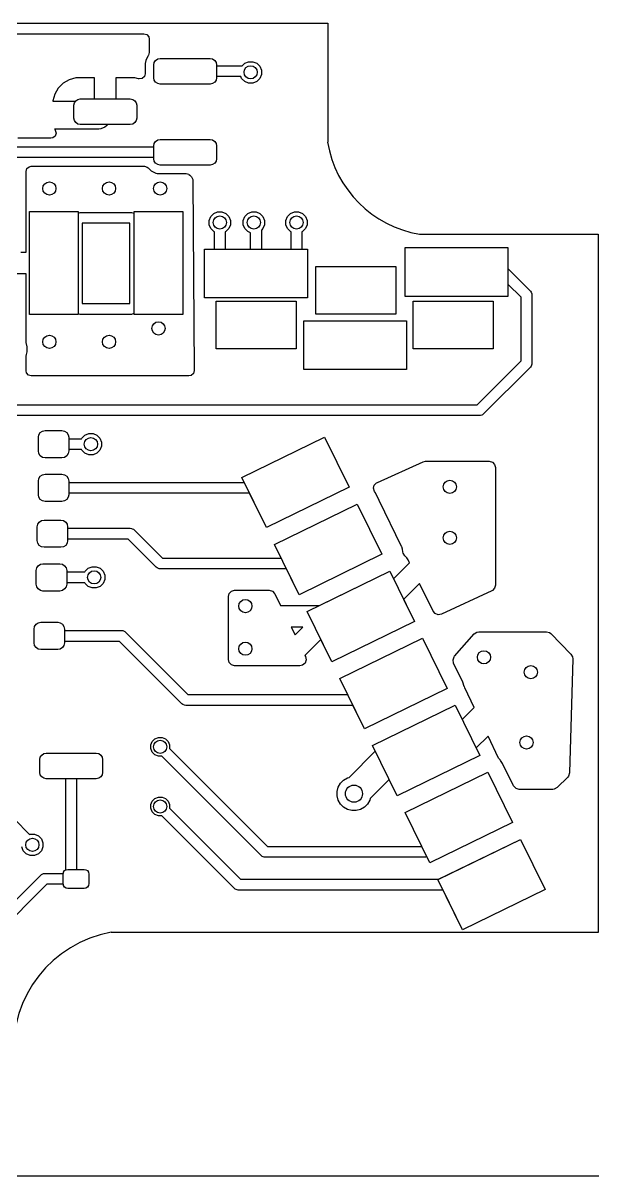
# Model space of a CAD drawing. Extents: x 0 to 3.78, y -0.8 to 2.03.
# Drawn here: x 3.243 to 3.776, y 0.001 to 1.066 of the extents above; entities that cross this region are included whole.
import ezdxf

# ---------------------------------------------------------------- set-up
doc = ezdxf.new("R2010")
doc.units = 0
doc.header["$MEASUREMENT"] = 0
doc.layers.add('BLACK', color=7, linetype='CONTINUOUS')

msp = doc.modelspace()

# ---------------------------------------------------------------- linework, layer by layer
at = {"layer": 'BLACK', "linetype": 'CONTINUOUS'}
for p, q in [((2.8549, 1.0662), (3.5249, 1.0662)), ((3.5249, 1.0662), (3.5249, 0.9562)), ((3.1845, 1.0563), (3.3551, 1.0563)), ((3.3551, 1.0563), (3.3578, 1.0555)), ((3.3578, 1.0555), (3.3596, 1.0535)), ((3.3596, 1.0535), (3.36, 1.0514)), ((3.36, 1.0514), (3.36, 1.039)), ((3.3587, 1.0357), (3.3567, 1.0316)), ((3.3589, 1.0359), (3.3587, 1.0357)), ((3.3592, 1.0364), (3.3589, 1.0359)), ((3.36, 1.039), (3.3592, 1.0364)), ((3.3678, 1.033), (3.3701, 1.0335)), ((3.3678, 1.033), (3.3701, 1.0335)), ((3.3701, 1.0335), (3.4163, 1.0335)), ((3.3701, 1.0335), (3.4163, 1.0335)), ((3.4163, 1.0335), (3.4186, 1.033)), ((3.4163, 1.0335), (3.4186, 1.033)), ((3.3567, 1.0316), (3.3563, 1.0289)), ((3.3563, 1.0289), (3.3563, 1.0193)), ((3.3642, 1.0276), (3.3646, 1.0298)), ((3.3642, 1.0276), (3.3646, 1.0298)), ((3.3642, 1.0157), (3.3642, 1.0276)), ((3.3642, 1.0157), (3.3642, 1.0276)), ((3.3646, 1.0298), (3.3659, 1.0317)), ((3.3646, 1.0298), (3.3659, 1.0317)), ((3.3659, 1.0317), (3.3678, 1.033)), ((3.3659, 1.0317), (3.3678, 1.033)), ((3.4186, 1.033), (3.4205, 1.0317)), ((3.4186, 1.033), (3.4205, 1.0317)), ((3.4205, 1.0317), (3.4218, 1.0298)), ((3.4205, 1.0317), (3.4218, 1.0298)), ((3.4218, 1.0298), (3.4222, 1.0276)), ((3.4218, 1.0298), (3.4222, 1.0276)), ((3.4222, 1.0276), (3.4222, 1.0157)), ((3.4222, 1.0276), (3.4222, 1.0267)), ((3.4222, 1.0267), (3.4458, 1.0267)), ((3.4458, 1.0267), (3.4482, 1.029)), ((3.4482, 1.029), (3.4518, 1.0305)), ((3.4518, 1.0305), (3.4557, 1.0305)), ((3.4557, 1.0305), (3.4593, 1.029)), ((3.4593, 1.029), (3.4621, 1.0262)), ((3.4621, 1.0262), (3.4636, 1.0226)), ((3.4636, 1.0226), (3.4636, 1.0187)), ((3.286, 1.0138), (3.2805, 1.0105)), ((3.2922, 1.0156), (3.286, 1.0138)), ((3.286, 1.0138), (3.286, 1.0138)), ((3.2937, 1.0157), (3.2922, 1.0156)), ((3.2922, 1.0156), (3.2922, 1.0156)), ((3.3095, 1.0157), (3.2937, 1.0157)), ((3.3095, 0.9961), (3.3095, 1.0157)), ((3.3451, 1.0157), (3.3292, 1.0157)), ((3.3292, 1.0157), (3.3292, 0.9961)), ((3.3466, 1.0156), (3.3451, 1.0157)), ((3.35, 1.0146), (3.3466, 1.0156)), ((3.3466, 1.0156), (3.3466, 1.0156)), ((3.3507, 1.0145), (3.35, 1.0146)), ((3.3534, 1.0149), (3.3507, 1.0145)), ((3.3555, 1.0167), (3.3534, 1.0149)), ((3.3563, 1.0193), (3.3555, 1.0167)), ((3.3646, 1.0135), (3.3642, 1.0157)), ((3.3646, 1.0135), (3.3642, 1.0157)), ((3.3659, 1.0116), (3.3646, 1.0135)), ((3.3659, 1.0116), (3.3646, 1.0135)), ((3.4218, 1.0135), (3.4205, 1.0116)), ((3.4218, 1.0135), (3.4205, 1.0116)), ((3.4222, 1.0157), (3.4218, 1.0135)), ((3.4222, 1.0157), (3.4218, 1.0135)), ((3.4447, 1.0167), (3.4222, 1.0167)), ((3.4222, 1.0167), (3.4222, 1.0157)), ((3.4454, 1.0151), (3.4447, 1.0167)), ((3.4482, 1.0123), (3.4454, 1.0151)), ((3.4518, 1.0108), (3.4482, 1.0123)), ((3.4593, 1.0123), (3.4557, 1.0108)), ((3.4621, 1.0151), (3.4593, 1.0123)), ((3.4636, 1.0187), (3.4621, 1.0151)), ((3.2759, 1.006), (3.2726, 1.0004)), ((3.2805, 1.0105), (3.2759, 1.006)), ((3.2759, 1.006), (3.2759, 1.006)), ((3.2805, 1.0105), (3.2805, 1.0105)), ((3.3678, 1.0103), (3.3659, 1.0116)), ((3.3678, 1.0103), (3.3659, 1.0116)), ((3.3701, 1.0098), (3.3678, 1.0103)), ((3.3701, 1.0098), (3.3678, 1.0103)), ((3.4163, 1.0098), (3.3701, 1.0098)), ((3.4163, 1.0098), (3.3701, 1.0098)), ((3.4186, 1.0103), (3.4163, 1.0098)), ((3.4186, 1.0103), (3.4163, 1.0098)), ((3.4205, 1.0116), (3.4186, 1.0103)), ((3.4205, 1.0116), (3.4186, 1.0103)), ((3.4557, 1.0108), (3.4518, 1.0108)), ((3.2726, 1.0004), (3.2708, 0.9942)), ((3.2708, 0.9942), (3.2708, 0.9941)), ((3.2708, 0.9941), (3.2919, 0.9941)), ((3.2708, 0.9941), (3.2708, 0.9941)), ((3.2904, 0.9902), (3.2908, 0.9924)), ((3.2908, 0.9924), (3.2921, 0.9943)), ((3.2919, 0.9941), (3.2921, 0.9943)), ((3.2921, 0.9943), (3.294, 0.9956)), ((3.2921, 0.9943), (3.294, 0.9956)), ((3.294, 0.9956), (3.2963, 0.9961)), ((3.294, 0.9956), (3.2963, 0.9961)), ((3.2963, 0.9961), (3.3425, 0.9961)), ((3.2963, 0.9961), (3.3095, 0.9961)), ((3.3292, 0.9961), (3.3425, 0.9961)), ((3.3425, 0.9961), (3.3448, 0.9956)), ((3.3425, 0.9961), (3.3448, 0.9956)), ((3.3448, 0.9956), (3.3467, 0.9943)), ((3.3448, 0.9956), (3.3467, 0.9943)), ((3.3467, 0.9943), (3.348, 0.9924)), ((3.3467, 0.9943), (3.348, 0.9924)), ((3.348, 0.9924), (3.3484, 0.9902)), ((3.348, 0.9924), (3.3484, 0.9902)), ((3.2904, 0.9783), (3.2904, 0.9902)), ((3.3484, 0.9902), (3.3484, 0.9783)), ((3.3484, 0.9902), (3.3484, 0.9783)), ((3.2908, 0.9761), (3.2904, 0.9783)), ((3.2921, 0.9742), (3.2908, 0.9761)), ((3.294, 0.9729), (3.2921, 0.9742)), ((3.2963, 0.9724), (3.294, 0.9729)), ((3.3425, 0.9724), (3.2963, 0.9724)), ((3.319, 0.97), (3.3154, 0.9685)), ((3.3206, 0.9713), (3.319, 0.97)), ((3.319, 0.97), (3.319, 0.97)), ((3.3217, 0.9724), (3.3206, 0.9713)), ((3.3425, 0.9724), (3.3217, 0.9724)), ((3.3448, 0.9729), (3.3425, 0.9724)), ((3.3448, 0.9729), (3.3425, 0.9724)), ((3.3467, 0.9742), (3.3448, 0.9729)), ((3.3467, 0.9742), (3.3448, 0.9729)), ((3.348, 0.9761), (3.3467, 0.9742)), ((3.348, 0.9761), (3.3467, 0.9742)), ((3.3484, 0.9783), (3.348, 0.9761)), ((3.3484, 0.9783), (3.348, 0.9761)), ((3.269, 0.9597), (3.2385, 0.9597)), ((3.2708, 0.9601), (3.269, 0.9597)), ((3.273, 0.9618), (3.2708, 0.9601)), ((3.3135, 0.9683), (3.2725, 0.9683)), ((3.2725, 0.9683), (3.2726, 0.9681)), ((3.2726, 0.9681), (3.2732, 0.9671)), ((3.2739, 0.9644), (3.273, 0.9618)), ((3.2732, 0.9671), (3.2739, 0.9644)), ((3.3154, 0.9685), (3.3135, 0.9683)), ((3.3678, 0.9582), (3.3701, 0.9587)), ((3.3678, 0.9582), (3.3701, 0.9587)), ((3.3701, 0.9587), (3.4163, 0.9587)), ((3.3701, 0.9587), (3.4163, 0.9587)), ((3.4163, 0.9587), (3.4186, 0.9582)), ((3.4163, 0.9587), (3.4186, 0.9582)), ((3.1861, 0.9519), (3.3642, 0.9519)), ((3.3642, 0.9528), (3.3646, 0.955)), ((3.3642, 0.9528), (3.3646, 0.955)), ((3.3642, 0.9409), (3.3642, 0.9528)), ((3.3642, 0.9519), (3.3642, 0.9528)), ((3.3646, 0.955), (3.3659, 0.9569)), ((3.3646, 0.955), (3.3659, 0.9569)), ((3.3659, 0.9569), (3.3678, 0.9582)), ((3.3659, 0.9569), (3.3678, 0.9582)), ((3.4186, 0.9582), (3.4205, 0.9569)), ((3.4186, 0.9582), (3.4205, 0.9569)), ((3.4205, 0.9569), (3.4218, 0.955)), ((3.4205, 0.9569), (3.4218, 0.955)), ((3.4218, 0.955), (3.4222, 0.9528)), ((3.4218, 0.955), (3.4222, 0.9528)), ((3.4222, 0.9528), (3.4222, 0.9409)), ((3.4222, 0.9528), (3.4222, 0.9409)), ((3.3642, 0.9419), (3.1882, 0.9419)), ((3.3642, 0.9409), (3.3642, 0.9419)), ((3.3646, 0.9387), (3.3642, 0.9409)), ((3.3646, 0.9387), (3.3642, 0.9409)), ((3.3659, 0.9368), (3.3646, 0.9387)), ((3.3659, 0.9368), (3.3646, 0.9387)), ((3.4218, 0.9387), (3.4205, 0.9368)), ((3.4218, 0.9387), (3.4205, 0.9368)), ((3.4222, 0.9409), (3.4218, 0.9387)), ((3.4222, 0.9409), (3.4218, 0.9387)), ((3.2461, 0.9291), (3.2468, 0.9317)), ((3.2461, 0.8831), (3.2461, 0.9291)), ((3.2468, 0.9317), (3.2489, 0.9335)), ((3.2489, 0.9335), (3.2509, 0.934)), ((3.2509, 0.934), (3.3555, 0.934)), ((3.3555, 0.934), (3.3582, 0.9332)), ((3.3582, 0.9332), (3.359, 0.9325)), ((3.359, 0.9325), (3.3619, 0.9296)), ((3.3619, 0.9296), (3.3619, 0.9296)), ((3.3619, 0.9296), (3.3619, 0.9296)), ((3.3619, 0.9296), (3.3661, 0.9275)), ((3.3678, 0.9355), (3.3659, 0.9368)), ((3.3678, 0.9355), (3.3659, 0.9368)), ((3.3661, 0.9275), (3.3674, 0.9273)), ((3.3674, 0.9273), (3.3688, 0.9271)), ((3.3701, 0.935), (3.3678, 0.9355)), ((3.3701, 0.935), (3.3678, 0.9355)), ((3.3688, 0.9271), (3.3941, 0.9271)), ((3.4163, 0.935), (3.3701, 0.935)), ((3.4163, 0.935), (3.3701, 0.935)), ((3.3941, 0.9271), (3.3953, 0.9268)), ((3.3953, 0.9268), (3.3965, 0.9265)), ((3.4186, 0.9355), (3.4163, 0.935)), ((3.4186, 0.9355), (3.4163, 0.935)), ((3.4205, 0.9368), (3.4186, 0.9355)), ((3.4205, 0.9368), (3.4186, 0.9355)), ((3.3965, 0.9265), (3.3966, 0.9264)), ((3.3966, 0.9264), (3.3967, 0.9264)), ((3.3967, 0.9264), (3.3976, 0.9256)), ((3.3976, 0.9256), (3.3991, 0.9241)), ((3.3991, 0.9241), (3.4003, 0.9216)), ((3.4003, 0.9216), (3.4004, 0.9207)), ((3.4004, 0.9207), (3.4016, 0.7451)), ((3.2492, 0.7971), (3.2492, 0.8921)), ((3.2492, 0.8921), (3.2942, 0.8921)), ((3.2942, 0.8921), (3.2942, 0.7971)), ((3.2959, 0.891), (3.2942, 0.8903)), ((3.2942, 0.8903), (3.2942, 0.798)), ((3.2999, 0.891), (3.2959, 0.891)), ((3.2959, 0.891), (3.2959, 0.891)), ((3.3439, 0.891), (3.2999, 0.891)), ((3.346, 0.8902), (3.3439, 0.891)), ((3.3439, 0.891), (3.3439, 0.891)), ((3.346, 0.7971), (3.346, 0.8921)), ((3.346, 0.8921), (3.391, 0.8921)), ((3.346, 0.7982), (3.346, 0.8902)), ((3.391, 0.8921), (3.391, 0.7971)), ((3.4154, 0.8838), (3.4168, 0.8875)), ((3.4168, 0.8875), (3.4196, 0.8902)), ((3.4196, 0.8902), (3.4232, 0.8917)), ((3.4232, 0.8917), (3.4272, 0.8917)), ((3.4272, 0.8917), (3.4308, 0.8902)), ((3.4308, 0.8902), (3.4335, 0.8875)), ((3.4335, 0.8875), (3.435, 0.8838)), ((3.4468, 0.8838), (3.4483, 0.8875)), ((3.4483, 0.8875), (3.4511, 0.8902)), ((3.4511, 0.8902), (3.4547, 0.8917)), ((3.4547, 0.8917), (3.4587, 0.8917)), ((3.4587, 0.8917), (3.4623, 0.8902)), ((3.4623, 0.8902), (3.465, 0.8875)), ((3.465, 0.8875), (3.4665, 0.8838)), ((3.4862, 0.8838), (3.4877, 0.8875)), ((3.4877, 0.8875), (3.4905, 0.8902)), ((3.4905, 0.8902), (3.4941, 0.8917)), ((3.4941, 0.8917), (3.498, 0.8917)), ((3.498, 0.8917), (3.5016, 0.8902)), ((3.5016, 0.8902), (3.5044, 0.8875)), ((3.5044, 0.8875), (3.5059, 0.8838)), ((3.2461, 0.8546), (3.2461, 0.8831)), ((3.3419, 0.8812), (3.2979, 0.8812)), ((3.2979, 0.8812), (3.2979, 0.8072)), ((3.3419, 0.8072), (3.3419, 0.8812)), ((3.4154, 0.8799), (3.4154, 0.8838)), ((3.4168, 0.8763), (3.4154, 0.8799)), ((3.4196, 0.8735), (3.4168, 0.8763)), ((3.4202, 0.8733), (3.4196, 0.8735)), ((3.4202, 0.8574), (3.4202, 0.8733)), ((3.4308, 0.8735), (3.4302, 0.8733)), ((3.4302, 0.8733), (3.4302, 0.8574)), ((3.4335, 0.8763), (3.4308, 0.8735)), ((3.435, 0.8799), (3.4335, 0.8763)), ((3.435, 0.8838), (3.435, 0.8799)), ((3.4468, 0.8799), (3.4468, 0.8838)), ((3.4483, 0.8763), (3.4468, 0.8799)), ((3.4511, 0.8735), (3.4483, 0.8763)), ((3.4537, 0.8725), (3.4511, 0.8735)), ((3.465, 0.8763), (3.4637, 0.875)), ((3.4637, 0.875), (3.4637, 0.8574)), ((3.4665, 0.8799), (3.465, 0.8763)), ((3.4665, 0.8838), (3.4665, 0.8799)), ((3.4862, 0.8799), (3.4862, 0.8838)), ((3.4877, 0.8763), (3.4862, 0.8799)), ((3.4905, 0.8735), (3.4877, 0.8763)), ((3.4911, 0.8733), (3.4905, 0.8735)), ((3.4911, 0.8574), (3.4911, 0.8733)), ((3.5016, 0.8735), (3.5011, 0.8733)), ((3.5011, 0.8733), (3.5011, 0.8574)), ((3.5044, 0.8763), (3.5016, 0.8735)), ((3.5059, 0.8799), (3.5044, 0.8763)), ((3.5059, 0.8838), (3.5059, 0.8799)), ((3.4537, 0.8574), (3.4537, 0.8725)), ((3.6099, 0.8712), (3.7749, 0.8712)), ((3.7749, 0.8712), (3.7749, 0.2262)), ((3.2413, 0.8546), (3.2461, 0.8546)), ((3.4112, 0.8124), (3.4112, 0.8574)), ((3.4112, 0.8574), (3.5062, 0.8574)), ((3.4112, 0.8124), (3.4112, 0.8574)), ((3.4112, 0.8574), (3.4202, 0.8574)), ((3.4302, 0.8574), (3.4537, 0.8574)), ((3.4637, 0.8574), (3.4911, 0.8574)), ((3.5011, 0.8574), (3.5062, 0.8574)), ((3.5062, 0.8574), (3.5062, 0.8124)), ((3.5062, 0.8574), (3.5062, 0.8124)), ((3.5964, 0.8137), (3.5964, 0.8587)), ((3.5964, 0.8587), (3.6914, 0.8587)), ((3.5964, 0.8137), (3.5964, 0.8587)), ((3.5964, 0.8587), (3.6914, 0.8587)), ((3.6914, 0.8587), (3.6914, 0.8137)), ((3.6914, 0.8587), (3.6914, 0.8393)), ((3.2461, 0.8346), (3.2371, 0.8346)), ((3.2461, 0.7722), (3.2461, 0.8346)), ((3.5139, 0.8412), (3.5879, 0.8412)), ((3.5139, 0.7972), (3.5139, 0.8412)), ((3.5879, 0.8412), (3.5879, 0.7972)), ((3.6914, 0.8393), (3.7122, 0.8185)), ((3.7037, 0.8129), (3.6914, 0.8251)), ((3.6914, 0.8251), (3.6914, 0.8137)), ((3.5062, 0.8124), (3.4112, 0.8124)), ((3.5062, 0.8124), (3.4112, 0.8124)), ((3.6914, 0.8137), (3.5964, 0.8137)), ((3.6914, 0.8137), (3.5964, 0.8137)), ((3.7037, 0.754), (3.7037, 0.8129)), ((3.7122, 0.8185), (3.7128, 0.8177)), ((3.7128, 0.8177), (3.7128, 0.8177)), ((3.7128, 0.8177), (3.7136, 0.8159)), ((3.7136, 0.8159), (3.7137, 0.815)), ((3.7137, 0.815), (3.7137, 0.752)), ((3.2979, 0.8072), (3.3419, 0.8072)), ((3.4219, 0.8092), (3.4959, 0.8092)), ((3.4219, 0.7652), (3.4219, 0.8092)), ((3.4959, 0.8092), (3.4959, 0.7652)), ((3.6039, 0.8092), (3.6779, 0.8092)), ((3.6039, 0.7652), (3.6039, 0.8092)), ((3.6779, 0.8092), (3.6779, 0.7652)), ((3.2942, 0.7971), (3.2492, 0.7971)), ((3.2942, 0.798), (3.2959, 0.7973)), ((3.2959, 0.7973), (3.2959, 0.7973)), ((3.2959, 0.7973), (3.3439, 0.7973)), ((3.3439, 0.7973), (3.346, 0.7982)), ((3.3439, 0.7973), (3.3439, 0.7973)), ((3.391, 0.7971), (3.346, 0.7971)), ((3.5028, 0.7461), (3.5028, 0.7911)), ((3.5028, 0.7911), (3.5978, 0.7911)), ((3.5028, 0.7461), (3.5028, 0.7911)), ((3.5028, 0.7911), (3.5978, 0.7911)), ((3.5879, 0.7972), (3.5139, 0.7972)), ((3.5978, 0.7911), (3.5978, 0.7461)), ((3.5978, 0.7911), (3.5978, 0.7461)), ((3.2462, 0.771), (3.2461, 0.7722)), ((3.2473, 0.7671), (3.2462, 0.771)), ((3.2473, 0.7624), (3.2473, 0.7671)), ((3.2461, 0.7573), (3.2462, 0.7585)), ((3.2461, 0.745), (3.2461, 0.7573)), ((3.2462, 0.7585), (3.2466, 0.7599)), ((3.2466, 0.7599), (3.2473, 0.7624)), ((3.4959, 0.7652), (3.4219, 0.7652)), ((3.6779, 0.7652), (3.6039, 0.7652)), ((3.5978, 0.7461), (3.5028, 0.7461)), ((3.5978, 0.7461), (3.5028, 0.7461)), ((3.6631, 0.7135), (3.7037, 0.754)), ((3.7122, 0.7484), (3.6687, 0.705)), ((3.7128, 0.7492), (3.7122, 0.7484)), ((3.7136, 0.751), (3.7128, 0.7492)), ((3.7137, 0.752), (3.7136, 0.751)), ((3.7136, 0.751), (3.7136, 0.751)), ((3.2465, 0.743), (3.2461, 0.745)), ((3.2483, 0.7409), (3.2465, 0.743)), ((3.2509, 0.7402), (3.2483, 0.7409)), ((3.3967, 0.7402), (3.2509, 0.7402)), ((3.3988, 0.7406), (3.3967, 0.7402)), ((3.4008, 0.7424), (3.3988, 0.7406)), ((3.4016, 0.7451), (3.4008, 0.7424)), ((3.1809, 0.7135), (3.6631, 0.7135)), ((3.6652, 0.7035), (3.183, 0.7035)), ((3.6662, 0.7036), (3.6652, 0.7035)), ((3.6673, 0.7041), (3.6662, 0.7036)), ((3.6662, 0.7036), (3.6662, 0.7036)), ((3.668, 0.7043), (3.6673, 0.7041)), ((3.6687, 0.705), (3.668, 0.7043)), ((3.668, 0.7043), (3.668, 0.7043)), ((3.2575, 0.6835), (3.258, 0.6859)), ((3.2575, 0.6835), (3.258, 0.6859)), ((3.2575, 0.6709), (3.2575, 0.6835)), ((3.2575, 0.6709), (3.2575, 0.6835)), ((3.258, 0.6859), (3.2593, 0.6879)), ((3.258, 0.6859), (3.2593, 0.6879)), ((3.2593, 0.6879), (3.2614, 0.6893)), ((3.2593, 0.6879), (3.2614, 0.6893)), ((3.2614, 0.6893), (3.2638, 0.6898)), ((3.2614, 0.6893), (3.2638, 0.6898)), ((3.2638, 0.6898), (3.2793, 0.6898)), ((3.2638, 0.6898), (3.2793, 0.6898)), ((3.2793, 0.6898), (3.2817, 0.6893)), ((3.2793, 0.6898), (3.2817, 0.6893)), ((3.2817, 0.6893), (3.2838, 0.6879)), ((3.2817, 0.6893), (3.2838, 0.6879)), ((3.2838, 0.6879), (3.2852, 0.6859)), ((3.2838, 0.6879), (3.2852, 0.6859)), ((3.2852, 0.6859), (3.2856, 0.6835)), ((3.2852, 0.6859), (3.2856, 0.6835)), ((3.2856, 0.6835), (3.2856, 0.6709)), ((3.2856, 0.6835), (3.2856, 0.6822)), ((3.2856, 0.6822), (3.2975, 0.6822)), ((3.2975, 0.6822), (3.2978, 0.6827)), ((3.2978, 0.6827), (3.3005, 0.6855)), ((3.3005, 0.6855), (3.3041, 0.687)), ((3.3041, 0.687), (3.3081, 0.687)), ((3.3081, 0.687), (3.3117, 0.6855)), ((3.3117, 0.6855), (3.3144, 0.6827)), ((3.3144, 0.6827), (3.3159, 0.6791)), ((3.4456, 0.6464), (3.522, 0.6837)), ((3.4456, 0.6464), (3.522, 0.6837)), ((3.522, 0.6837), (3.5446, 0.6373)), ((3.522, 0.6837), (3.5446, 0.6373)), ((3.2975, 0.6722), (3.2856, 0.6722)), ((3.2856, 0.6722), (3.2856, 0.6709)), ((3.2978, 0.6716), (3.2975, 0.6722)), ((3.3005, 0.6688), (3.2978, 0.6716)), ((3.3144, 0.6716), (3.3117, 0.6688)), ((3.3159, 0.6752), (3.3144, 0.6716)), ((3.3159, 0.6791), (3.3159, 0.6752)), ((3.258, 0.6685), (3.2575, 0.6709)), ((3.258, 0.6685), (3.2575, 0.6709)), ((3.2593, 0.6664), (3.258, 0.6685)), ((3.2593, 0.6664), (3.258, 0.6685)), ((3.2614, 0.665), (3.2593, 0.6664)), ((3.2614, 0.665), (3.2593, 0.6664)), ((3.2638, 0.6646), (3.2614, 0.665)), ((3.2638, 0.6646), (3.2614, 0.665)), ((3.2793, 0.6646), (3.2638, 0.6646)), ((3.2793, 0.6646), (3.2638, 0.6646)), ((3.2817, 0.665), (3.2793, 0.6646)), ((3.2817, 0.665), (3.2793, 0.6646)), ((3.2838, 0.6664), (3.2817, 0.665)), ((3.2838, 0.6664), (3.2817, 0.665)), ((3.2852, 0.6685), (3.2838, 0.6664)), ((3.2852, 0.6685), (3.2838, 0.6664)), ((3.2856, 0.6709), (3.2852, 0.6685)), ((3.2856, 0.6709), (3.2852, 0.6685)), ((3.3041, 0.6673), (3.3005, 0.6688)), ((3.3081, 0.6673), (3.3041, 0.6673)), ((3.3117, 0.6688), (3.3081, 0.6673)), ((3.5708, 0.6419), (3.613, 0.6609)), ((3.613, 0.6609), (3.6154, 0.6614)), ((3.6154, 0.6614), (3.6741, 0.6614)), ((3.6741, 0.6614), (3.6771, 0.6606)), ((3.6771, 0.6606), (3.6792, 0.6585)), ((3.6792, 0.6585), (3.68, 0.6556)), ((3.68, 0.6556), (3.68, 0.547)), ((3.2575, 0.6431), (3.258, 0.6455)), ((3.2575, 0.6431), (3.258, 0.6455)), ((3.2575, 0.6305), (3.2575, 0.6431)), ((3.2575, 0.6305), (3.2575, 0.6431)), ((3.258, 0.6455), (3.2593, 0.6476)), ((3.258, 0.6455), (3.2593, 0.6476)), ((3.2593, 0.6476), (3.2614, 0.6489)), ((3.2593, 0.6476), (3.2614, 0.6489)), ((3.2614, 0.6489), (3.2638, 0.6494)), ((3.2614, 0.6489), (3.2638, 0.6494)), ((3.2638, 0.6494), (3.2793, 0.6494)), ((3.2638, 0.6494), (3.2793, 0.6494)), ((3.2793, 0.6494), (3.2817, 0.6489)), ((3.2793, 0.6494), (3.2817, 0.6489)), ((3.2817, 0.6489), (3.2838, 0.6476)), ((3.2817, 0.6489), (3.2838, 0.6476)), ((3.2838, 0.6476), (3.2852, 0.6455)), ((3.2838, 0.6476), (3.2852, 0.6455)), ((3.2852, 0.6455), (3.2856, 0.6431)), ((3.2852, 0.6455), (3.2856, 0.6431)), ((3.2856, 0.6431), (3.2856, 0.6305)), ((3.2856, 0.6431), (3.2856, 0.6418)), ((3.2856, 0.6418), (3.4478, 0.6418)), ((3.4682, 0.6001), (3.4456, 0.6464)), ((3.4478, 0.6418), (3.4456, 0.6464)), ((3.5673, 0.6364), (3.568, 0.6393)), ((3.568, 0.6393), (3.5701, 0.6415)), ((3.5701, 0.6415), (3.5708, 0.6419)), ((3.258, 0.6281), (3.2575, 0.6305)), ((3.258, 0.6281), (3.2575, 0.6305)), ((3.2856, 0.6305), (3.2852, 0.6281)), ((3.2856, 0.6305), (3.2852, 0.6281)), ((3.4527, 0.6318), (3.2856, 0.6318)), ((3.2856, 0.6318), (3.2856, 0.6305)), ((3.4682, 0.6001), (3.4527, 0.6318)), ((3.5446, 0.6373), (3.4682, 0.6001)), ((3.5446, 0.6373), (3.4682, 0.6001)), ((3.5682, 0.6335), (3.5673, 0.6364)), ((3.5691, 0.6321), (3.5682, 0.6335)), ((3.5725, 0.6251), (3.5691, 0.6321)), ((3.5691, 0.6321), (3.5691, 0.6321)), ((3.5691, 0.6321), (3.5691, 0.6321)), ((3.2593, 0.6261), (3.258, 0.6281)), ((3.2593, 0.6261), (3.258, 0.6281)), ((3.2614, 0.6247), (3.2593, 0.6261)), ((3.2614, 0.6247), (3.2593, 0.6261)), ((3.2638, 0.6242), (3.2614, 0.6247)), ((3.2638, 0.6242), (3.2614, 0.6247)), ((3.2793, 0.6242), (3.2638, 0.6242)), ((3.2793, 0.6242), (3.2638, 0.6242)), ((3.2817, 0.6247), (3.2793, 0.6242)), ((3.2817, 0.6247), (3.2793, 0.6242)), ((3.2838, 0.6261), (3.2817, 0.6247)), ((3.2838, 0.6261), (3.2817, 0.6247)), ((3.2852, 0.6281), (3.2838, 0.6261)), ((3.2852, 0.6281), (3.2838, 0.6261)), ((3.4758, 0.5845), (3.5522, 0.6218)), ((3.4758, 0.5845), (3.5522, 0.6218)), ((3.5522, 0.6218), (3.5748, 0.5754)), ((3.5522, 0.6218), (3.5748, 0.5754)), ((3.5932, 0.5827), (3.5725, 0.6251)), ((3.2604, 0.6066), (3.2628, 0.6071)), ((3.2604, 0.6066), (3.2628, 0.6071)), ((3.2628, 0.6071), (3.2783, 0.6071)), ((3.2628, 0.6071), (3.2783, 0.6071)), ((3.2783, 0.6071), (3.2808, 0.6066)), ((3.2783, 0.6071), (3.2808, 0.6066)), ((3.2565, 0.6008), (3.257, 0.6032)), ((3.2565, 0.6008), (3.257, 0.6032)), ((3.2565, 0.5882), (3.2565, 0.6008)), ((3.2565, 0.5882), (3.2565, 0.6008)), ((3.257, 0.6032), (3.2583, 0.6052)), ((3.257, 0.6032), (3.2583, 0.6052)), ((3.2583, 0.6052), (3.2604, 0.6066)), ((3.2583, 0.6052), (3.2604, 0.6066)), ((3.2808, 0.6066), (3.2828, 0.6052)), ((3.2808, 0.6066), (3.2828, 0.6052)), ((3.2828, 0.6052), (3.2842, 0.6032)), ((3.2828, 0.6052), (3.2842, 0.6032)), ((3.2842, 0.6032), (3.2846, 0.6008)), ((3.2842, 0.6032), (3.2846, 0.6008)), ((3.2846, 0.6008), (3.2846, 0.5882)), ((3.2846, 0.6008), (3.2846, 0.5995)), ((3.2846, 0.5995), (3.3425, 0.5995)), ((3.3425, 0.5995), (3.3435, 0.5994)), ((3.3435, 0.5994), (3.3435, 0.5994)), ((3.3435, 0.5994), (3.3442, 0.5991)), ((3.3442, 0.5991), (3.3453, 0.5986)), ((3.3453, 0.5986), (3.3453, 0.5986)), ((3.3453, 0.5986), (3.3461, 0.598)), ((3.3461, 0.598), (3.3721, 0.5719)), ((3.257, 0.5858), (3.2565, 0.5882)), ((3.257, 0.5858), (3.2565, 0.5882)), ((3.2583, 0.5837), (3.257, 0.5858)), ((3.2583, 0.5837), (3.257, 0.5858)), ((3.2842, 0.5858), (3.2828, 0.5837)), ((3.2842, 0.5858), (3.2828, 0.5837)), ((3.2846, 0.5882), (3.2842, 0.5858)), ((3.2846, 0.5882), (3.2842, 0.5858)), ((3.3404, 0.5895), (3.2846, 0.5895)), ((3.2846, 0.5895), (3.2846, 0.5882)), ((3.3665, 0.5634), (3.3404, 0.5895)), ((3.2604, 0.5824), (3.2583, 0.5837)), ((3.2604, 0.5824), (3.2583, 0.5837)), ((3.2628, 0.5819), (3.2604, 0.5824)), ((3.2628, 0.5819), (3.2604, 0.5824)), ((3.2783, 0.5819), (3.2628, 0.5819)), ((3.2783, 0.5819), (3.2628, 0.5819)), ((3.2808, 0.5824), (3.2783, 0.5819)), ((3.2808, 0.5824), (3.2783, 0.5819)), ((3.2828, 0.5837), (3.2808, 0.5824)), ((3.2828, 0.5837), (3.2808, 0.5824)), ((3.4984, 0.5381), (3.4758, 0.5845)), ((3.4819, 0.5719), (3.4758, 0.5845)), ((3.5748, 0.5754), (3.4984, 0.5381)), ((3.5748, 0.5754), (3.4984, 0.5381)), ((3.5933, 0.5823), (3.5932, 0.5827)), ((3.5941, 0.5801), (3.5933, 0.5823)), ((3.5944, 0.5776), (3.5941, 0.5801)), ((3.5946, 0.5765), (3.5944, 0.5776)), ((3.5962, 0.5739), (3.5946, 0.5765)), ((3.256, 0.5628), (3.2574, 0.5649)), ((3.256, 0.5628), (3.2574, 0.5649)), ((3.2574, 0.5649), (3.2594, 0.5663)), ((3.2574, 0.5649), (3.2594, 0.5663)), ((3.2594, 0.5663), (3.2618, 0.5667)), ((3.2594, 0.5663), (3.2618, 0.5667)), ((3.2618, 0.5667), (3.2774, 0.5667)), ((3.2618, 0.5667), (3.2774, 0.5667)), ((3.2774, 0.5667), (3.2798, 0.5663)), ((3.2774, 0.5667), (3.2798, 0.5663)), ((3.2798, 0.5663), (3.2818, 0.5649)), ((3.2798, 0.5663), (3.2818, 0.5649)), ((3.2818, 0.5649), (3.2832, 0.5628)), ((3.2818, 0.5649), (3.2832, 0.5628)), ((3.3721, 0.5719), (3.4819, 0.5719)), ((3.5858, 0.5527), (3.6006, 0.5675)), ((3.598, 0.5721), (3.5962, 0.5739)), ((3.5993, 0.5702), (3.598, 0.5721)), ((3.598, 0.5721), (3.598, 0.5721)), ((3.6006, 0.5675), (3.5993, 0.5702)), ((3.5993, 0.5702), (3.5993, 0.5702)), ((3.2555, 0.5604), (3.256, 0.5628)), ((3.2555, 0.5604), (3.256, 0.5628)), ((3.2555, 0.5478), (3.2555, 0.5604)), ((3.2555, 0.5478), (3.2555, 0.5604)), ((3.2832, 0.5628), (3.2837, 0.5604)), ((3.2832, 0.5628), (3.2837, 0.5604)), ((3.2837, 0.5604), (3.2837, 0.5478)), ((3.2837, 0.5604), (3.2837, 0.5591)), ((3.2837, 0.5591), (3.3005, 0.5591)), ((3.3005, 0.5591), (3.3007, 0.5597)), ((3.3007, 0.5597), (3.3035, 0.5625)), ((3.3035, 0.5625), (3.3071, 0.564)), ((3.3071, 0.564), (3.311, 0.564)), ((3.311, 0.564), (3.3146, 0.5625)), ((3.3146, 0.5625), (3.3174, 0.5597)), ((3.3174, 0.5597), (3.3189, 0.5561)), ((3.3189, 0.5561), (3.3189, 0.5522)), ((3.3673, 0.5628), (3.3665, 0.5634)), ((3.3691, 0.562), (3.3673, 0.5628)), ((3.3673, 0.5628), (3.3673, 0.5628)), ((3.3701, 0.5619), (3.3691, 0.562)), ((3.4868, 0.5619), (3.3701, 0.5619)), ((3.4984, 0.5381), (3.4868, 0.5619)), ((3.506, 0.5226), (3.5824, 0.5598)), ((3.5172, 0.528), (3.5824, 0.5598)), ((3.5824, 0.5598), (3.605, 0.5135)), ((3.5824, 0.5598), (3.5858, 0.5527)), ((3.256, 0.5454), (3.2555, 0.5478)), ((3.256, 0.5454), (3.2555, 0.5478)), ((3.2574, 0.5434), (3.256, 0.5454)), ((3.2574, 0.5434), (3.256, 0.5454)), ((3.2594, 0.542), (3.2574, 0.5434)), ((3.2594, 0.542), (3.2574, 0.5434)), ((3.2818, 0.5434), (3.2798, 0.542)), ((3.2818, 0.5434), (3.2798, 0.542)), ((3.2832, 0.5454), (3.2818, 0.5434)), ((3.2832, 0.5454), (3.2818, 0.5434)), ((3.2837, 0.5478), (3.2832, 0.5454)), ((3.2837, 0.5478), (3.2832, 0.5454)), ((3.3005, 0.5491), (3.2837, 0.5491)), ((3.2837, 0.5491), (3.2837, 0.5478)), ((3.3007, 0.5486), (3.3005, 0.5491)), ((3.3035, 0.5458), (3.3007, 0.5486)), ((3.3071, 0.5443), (3.3035, 0.5458)), ((3.311, 0.5443), (3.3071, 0.5443)), ((3.3146, 0.5458), (3.311, 0.5443)), ((3.3174, 0.5486), (3.3146, 0.5458)), ((3.3189, 0.5522), (3.3174, 0.5486)), ((3.6098, 0.5485), (3.5951, 0.5337)), ((3.6223, 0.5228), (3.6098, 0.5485)), ((3.6792, 0.5441), (3.6771, 0.542)), ((3.68, 0.547), (3.6792, 0.5441)), ((3.2618, 0.5415), (3.2594, 0.542)), ((3.2618, 0.5415), (3.2594, 0.542)), ((3.2774, 0.5415), (3.2618, 0.5415)), ((3.2774, 0.5415), (3.2618, 0.5415)), ((3.2798, 0.542), (3.2774, 0.5415)), ((3.2798, 0.542), (3.2774, 0.5415)), ((3.4331, 0.5364), (3.4339, 0.5393)), ((3.4331, 0.4783), (3.4331, 0.5364)), ((3.4339, 0.5393), (3.436, 0.5414)), ((3.436, 0.5414), (3.4389, 0.5422)), ((3.4389, 0.5422), (3.4708, 0.5422)), ((3.4708, 0.5422), (3.4738, 0.5414)), ((3.4738, 0.5414), (3.4759, 0.5393)), ((3.4759, 0.5393), (3.4761, 0.5389)), ((3.4761, 0.5389), (3.4814, 0.528)), ((3.5951, 0.5337), (3.605, 0.5135)), ((3.6766, 0.5417), (3.6301, 0.5201)), ((3.6771, 0.542), (3.6766, 0.5417)), ((3.4814, 0.528), (3.5172, 0.528)), ((3.5286, 0.4762), (3.506, 0.5226)), ((3.6242, 0.5206), (3.6223, 0.5228)), ((3.2554, 0.5108), (3.2574, 0.5121)), ((3.2554, 0.5108), (3.2574, 0.5121)), ((3.2574, 0.5121), (3.2598, 0.5126)), ((3.2574, 0.5121), (3.2598, 0.5126)), ((3.2598, 0.5126), (3.2754, 0.5126)), ((3.2598, 0.5126), (3.2754, 0.5126)), ((3.2754, 0.5126), (3.2778, 0.5121)), ((3.2754, 0.5126), (3.2778, 0.5121)), ((3.2778, 0.5121), (3.2798, 0.5108)), ((3.2778, 0.5121), (3.2798, 0.5108)), ((3.605, 0.5135), (3.5286, 0.4762)), ((3.605, 0.5135), (3.5286, 0.4762)), ((3.6271, 0.5196), (3.6242, 0.5206)), ((3.6301, 0.5201), (3.6271, 0.5196)), ((3.2535, 0.5063), (3.254, 0.5087)), ((3.2535, 0.5063), (3.254, 0.5087)), ((3.2535, 0.4937), (3.2535, 0.5063)), ((3.2535, 0.4937), (3.2535, 0.5063)), ((3.254, 0.5087), (3.2554, 0.5108)), ((3.254, 0.5087), (3.2554, 0.5108)), ((3.2798, 0.5108), (3.2812, 0.5087)), ((3.2798, 0.5108), (3.2812, 0.5087)), ((3.2812, 0.5087), (3.2817, 0.5063)), ((3.2812, 0.5087), (3.2817, 0.5063)), ((3.2817, 0.5063), (3.2817, 0.4937)), ((3.2817, 0.5063), (3.2817, 0.505)), ((3.2817, 0.505), (3.3346, 0.505)), ((3.3346, 0.505), (3.3356, 0.5049)), ((3.3356, 0.5049), (3.3356, 0.5049)), ((3.3356, 0.5049), (3.3361, 0.5047)), ((3.3361, 0.5047), (3.3374, 0.5042)), ((3.3374, 0.5042), (3.3374, 0.5042)), ((3.3374, 0.5042), (3.3382, 0.5035)), ((3.3382, 0.5035), (3.3958, 0.4459)), ((3.4912, 0.508), (3.4947, 0.5009)), ((3.5018, 0.508), (3.4912, 0.508)), ((3.4947, 0.5009), (3.5018, 0.508)), ((3.6422, 0.4814), (3.6602, 0.5019)), ((3.6602, 0.5019), (3.6627, 0.5036)), ((3.6627, 0.5036), (3.6646, 0.5039)), ((3.6646, 0.5039), (3.727, 0.5039)), ((3.727, 0.5039), (3.7299, 0.5032)), ((3.7299, 0.5032), (3.7312, 0.5022)), ((3.7312, 0.5022), (3.7496, 0.4832)), ((3.254, 0.4913), (3.2535, 0.4937)), ((3.254, 0.4913), (3.2535, 0.4937)), ((3.2554, 0.4892), (3.254, 0.4913)), ((3.2554, 0.4892), (3.254, 0.4913)), ((3.2812, 0.4913), (3.2798, 0.4892)), ((3.2812, 0.4913), (3.2798, 0.4892)), ((3.2817, 0.4937), (3.2812, 0.4913)), ((3.2817, 0.4937), (3.2812, 0.4913)), ((3.3326, 0.495), (3.2817, 0.495)), ((3.2817, 0.495), (3.2817, 0.4937)), ((3.3902, 0.4374), (3.3326, 0.495)), ((3.5186, 0.4966), (3.5039, 0.4819)), ((3.5286, 0.4762), (3.5186, 0.4966)), ((3.5362, 0.4606), (3.6126, 0.4979)), ((3.5362, 0.4606), (3.6126, 0.4979)), ((3.6126, 0.4979), (3.6352, 0.4516)), ((3.6126, 0.4979), (3.6352, 0.4516)), ((3.2574, 0.4879), (3.2554, 0.4892)), ((3.2574, 0.4879), (3.2554, 0.4892)), ((3.2598, 0.4874), (3.2574, 0.4879)), ((3.2598, 0.4874), (3.2574, 0.4879)), ((3.2754, 0.4874), (3.2598, 0.4874)), ((3.2754, 0.4874), (3.2598, 0.4874)), ((3.2778, 0.4879), (3.2754, 0.4874)), ((3.2778, 0.4879), (3.2754, 0.4874)), ((3.2798, 0.4892), (3.2778, 0.4879)), ((3.2798, 0.4892), (3.2778, 0.4879)), ((3.5039, 0.4819), (3.5044, 0.4809)), ((3.5044, 0.4809), (3.505, 0.4779)), ((3.6408, 0.4779), (3.6417, 0.4808)), ((3.6417, 0.4808), (3.6422, 0.4814)), ((3.7496, 0.4832), (3.7511, 0.4806)), ((3.7511, 0.4806), (3.7513, 0.479)), ((3.4339, 0.4754), (3.4331, 0.4783)), ((3.436, 0.4732), (3.4339, 0.4754)), ((3.4389, 0.4724), (3.436, 0.4732)), ((3.4992, 0.4724), (3.4389, 0.4724)), ((3.5017, 0.473), (3.4992, 0.4724)), ((3.504, 0.475), (3.5017, 0.473)), ((3.505, 0.4779), (3.504, 0.475)), ((3.6413, 0.475), (3.6408, 0.4779)), ((3.6499, 0.4573), (3.6413, 0.475)), ((3.7513, 0.479), (3.7484, 0.3734)), ((3.5588, 0.4143), (3.5362, 0.4606)), ((3.5434, 0.4459), (3.5362, 0.4606)), ((3.6352, 0.4516), (3.5588, 0.4143)), ((3.6352, 0.4516), (3.5588, 0.4143)), ((3.6511, 0.4533), (3.6499, 0.4573)), ((3.6512, 0.4533), (3.6511, 0.4533)), ((3.6515, 0.4522), (3.6512, 0.4533)), ((3.6604, 0.4338), (3.6515, 0.4522)), ((3.3909, 0.4368), (3.3902, 0.4374)), ((3.3927, 0.436), (3.3909, 0.4368)), ((3.3909, 0.4368), (3.3909, 0.4368)), ((3.3958, 0.4459), (3.5434, 0.4459)), ((3.3937, 0.4359), (3.3927, 0.436)), ((3.5482, 0.4359), (3.3937, 0.4359)), ((3.5588, 0.4143), (3.5482, 0.4359)), ((3.5664, 0.3987), (3.6428, 0.436)), ((3.5664, 0.3987), (3.6428, 0.436)), ((3.6428, 0.436), (3.6654, 0.3896)), ((3.6428, 0.436), (3.6493, 0.4227)), ((3.6493, 0.4227), (3.6604, 0.4338)), ((3.3627, 0.4026), (3.3652, 0.405)), ((3.3652, 0.405), (3.3684, 0.4063)), ((3.3684, 0.4063), (3.3718, 0.4063)), ((3.3718, 0.4063), (3.375, 0.405)), ((3.375, 0.405), (3.3774, 0.4026)), ((3.6731, 0.4075), (3.6621, 0.3965)), ((3.6829, 0.3872), (3.6731, 0.4075)), ((3.3614, 0.3994), (3.3627, 0.4026)), ((3.3614, 0.3959), (3.3614, 0.3994)), ((3.3627, 0.3927), (3.3614, 0.3959)), ((3.3774, 0.4026), (3.3788, 0.3994)), ((3.3788, 0.3994), (3.3788, 0.396)), ((3.3788, 0.396), (3.4693, 0.3055)), ((3.589, 0.3524), (3.5664, 0.3987)), ((3.5689, 0.3935), (3.5664, 0.3987)), ((3.6621, 0.3965), (3.6654, 0.3896)), ((3.2589, 0.3858), (3.2593, 0.3881)), ((3.2589, 0.3858), (3.2593, 0.3881)), ((3.2589, 0.374), (3.2589, 0.3858)), ((3.2589, 0.374), (3.2589, 0.3858)), ((3.2593, 0.3881), (3.2606, 0.39)), ((3.2593, 0.3881), (3.2606, 0.39)), ((3.2606, 0.39), (3.2625, 0.3913)), ((3.2606, 0.39), (3.2625, 0.3913)), ((3.2625, 0.3913), (3.2648, 0.3917)), ((3.2625, 0.3913), (3.2648, 0.3917)), ((3.2648, 0.3917), (3.311, 0.3917)), ((3.2648, 0.3917), (3.311, 0.3917)), ((3.311, 0.3917), (3.3133, 0.3913)), ((3.311, 0.3917), (3.3133, 0.3913)), ((3.3133, 0.3913), (3.3152, 0.39)), ((3.3133, 0.3913), (3.3152, 0.39)), ((3.3152, 0.39), (3.3165, 0.3881)), ((3.3152, 0.39), (3.3165, 0.3881)), ((3.3165, 0.3881), (3.3169, 0.3858)), ((3.3165, 0.3881), (3.3169, 0.3858)), ((3.3169, 0.3858), (3.3169, 0.374)), ((3.3169, 0.3858), (3.3169, 0.374)), ((3.3652, 0.3903), (3.3627, 0.3927)), ((3.3684, 0.3889), (3.3652, 0.3903)), ((3.3717, 0.3889), (3.3684, 0.3889)), ((3.4637, 0.2969), (3.3717, 0.3889)), ((3.5447, 0.3693), (3.5689, 0.3935)), ((3.6654, 0.3896), (3.589, 0.3524)), ((3.6654, 0.3896), (3.589, 0.3524)), ((3.6842, 0.3855), (3.6829, 0.3872)), ((3.6845, 0.3851), (3.6842, 0.3855)), ((3.6842, 0.3855), (3.6842, 0.3855)), ((3.6866, 0.3821), (3.6845, 0.3851)), ((3.2593, 0.3718), (3.2589, 0.374)), ((3.2593, 0.3718), (3.2589, 0.374)), ((3.3169, 0.374), (3.3165, 0.3718)), ((3.3169, 0.374), (3.3165, 0.3718)), ((3.5966, 0.3368), (3.673, 0.3741)), ((3.5966, 0.3368), (3.673, 0.3741)), ((3.673, 0.3741), (3.6956, 0.3277)), ((3.673, 0.3741), (3.6956, 0.3277)), ((3.6966, 0.3616), (3.6866, 0.3821)), ((3.6866, 0.3821), (3.6866, 0.3821)), ((3.7484, 0.3734), (3.7476, 0.3705)), ((3.2606, 0.3698), (3.2593, 0.3718)), ((3.2606, 0.3698), (3.2593, 0.3718)), ((3.2625, 0.3686), (3.2606, 0.3698)), ((3.2625, 0.3686), (3.2606, 0.3698)), ((3.2648, 0.3681), (3.2625, 0.3686)), ((3.2648, 0.3681), (3.2625, 0.3686)), ((3.311, 0.3681), (3.2648, 0.3681)), ((3.2829, 0.3681), (3.2648, 0.3681)), ((3.2829, 0.2839), (3.2829, 0.3681)), ((3.311, 0.3681), (3.2929, 0.3681)), ((3.2929, 0.3681), (3.2929, 0.2844)), ((3.3133, 0.3686), (3.311, 0.3681)), ((3.3133, 0.3686), (3.311, 0.3681)), ((3.3152, 0.3698), (3.3133, 0.3686)), ((3.3152, 0.3698), (3.3133, 0.3686)), ((3.3165, 0.3718), (3.3152, 0.3698)), ((3.3165, 0.3718), (3.3152, 0.3698)), ((3.5347, 0.3604), (3.5367, 0.3639)), ((3.5367, 0.3639), (3.5396, 0.3668)), ((3.5396, 0.3668), (3.5432, 0.3689)), ((3.5432, 0.3689), (3.5447, 0.3693)), ((3.5817, 0.3673), (3.5642, 0.3498)), ((3.589, 0.3524), (3.5817, 0.3673)), ((3.7467, 0.3694), (3.7369, 0.3599)), ((3.7476, 0.3705), (3.7467, 0.3694)), ((3.5336, 0.3564), (3.5347, 0.3604)), ((3.5336, 0.3523), (3.5336, 0.3564)), ((3.5347, 0.3483), (3.5336, 0.3523)), ((3.6968, 0.3612), (3.6966, 0.3616)), ((3.699, 0.3591), (3.6968, 0.3612)), ((3.7019, 0.3583), (3.699, 0.3591)), ((3.7329, 0.3583), (3.7019, 0.3583)), ((3.7343, 0.3584), (3.7329, 0.3583)), ((3.7369, 0.3599), (3.7343, 0.3584)), ((3.3614, 0.3442), (3.3627, 0.3474)), ((3.3614, 0.3408), (3.3614, 0.3442)), ((3.3627, 0.3474), (3.3652, 0.3499)), ((3.3652, 0.3499), (3.3684, 0.3512)), ((3.3684, 0.3512), (3.3718, 0.3512)), ((3.3718, 0.3512), (3.375, 0.3499)), ((3.375, 0.3499), (3.3774, 0.3474)), ((3.3774, 0.3474), (3.3788, 0.3442)), ((3.3788, 0.3442), (3.3788, 0.3409)), ((3.3788, 0.3409), (3.4443, 0.2753)), ((3.5367, 0.3447), (3.5347, 0.3483)), ((3.5396, 0.3418), (3.5367, 0.3447)), ((3.5432, 0.3398), (3.5396, 0.3418)), ((3.5588, 0.3418), (3.5552, 0.3398)), ((3.5617, 0.3447), (3.5588, 0.3418)), ((3.5638, 0.3483), (3.5617, 0.3447)), ((3.5642, 0.3498), (3.5638, 0.3483)), ((3.2354, 0.3307), (3.2494, 0.3167)), ((3.3627, 0.3376), (3.3614, 0.3408)), ((3.3652, 0.3352), (3.3627, 0.3376)), ((3.3684, 0.3338), (3.3652, 0.3352)), ((3.3717, 0.3338), (3.3684, 0.3338)), ((3.4387, 0.2668), (3.3717, 0.3338)), ((3.5472, 0.3387), (3.5432, 0.3398)), ((3.5513, 0.3387), (3.5472, 0.3387)), ((3.5552, 0.3398), (3.5513, 0.3387)), ((3.6192, 0.2904), (3.5966, 0.3368)), ((3.6119, 0.3055), (3.5966, 0.3368)), ((3.6956, 0.3277), (3.6192, 0.2904)), ((3.6956, 0.3277), (3.6192, 0.2904)), ((3.2494, 0.3167), (3.25, 0.3169)), ((3.25, 0.3169), (3.2539, 0.3169)), ((3.2539, 0.3169), (3.2575, 0.3154)), ((3.2575, 0.3154), (3.2603, 0.3127)), ((3.2603, 0.3127), (3.2618, 0.309)), ((3.2618, 0.309), (3.2618, 0.3051)), ((3.6268, 0.2749), (3.7032, 0.3121)), ((3.6277, 0.2753), (3.7032, 0.3121)), ((3.7032, 0.3121), (3.7258, 0.2658)), ((3.7032, 0.3121), (3.7258, 0.2658)), ((3.2436, 0.3015), (3.2421, 0.3051)), ((3.2464, 0.2987), (3.2436, 0.3015)), ((3.25, 0.2972), (3.2464, 0.2987)), ((3.2575, 0.2987), (3.2539, 0.2972)), ((3.2603, 0.3015), (3.2575, 0.2987)), ((3.2618, 0.3051), (3.2603, 0.3015)), ((3.4693, 0.3055), (3.6119, 0.3055)), ((3.2539, 0.2972), (3.25, 0.2972)), ((3.4645, 0.2963), (3.4637, 0.2969)), ((3.4663, 0.2956), (3.4645, 0.2963)), ((3.4673, 0.2955), (3.4663, 0.2956)), ((3.4663, 0.2956), (3.4663, 0.2956)), ((3.6143, 0.2955), (3.4673, 0.2955)), ((3.6153, 0.2956), (3.6143, 0.2955)), ((3.616, 0.2959), (3.6153, 0.2956)), ((3.6153, 0.2956), (3.6153, 0.2956)), ((3.6165, 0.296), (3.616, 0.2959)), ((3.6192, 0.2904), (3.6165, 0.296)), ((3.1749, 0.1942), (3.2598, 0.2791)), ((3.2598, 0.2791), (3.2605, 0.2797)), ((3.2605, 0.2797), (3.2623, 0.2805)), ((3.2605, 0.2797), (3.2605, 0.2797)), ((3.2623, 0.2805), (3.2633, 0.2806)), ((3.2633, 0.2806), (3.2806, 0.2806)), ((3.2805, 0.28), (3.2808, 0.2817)), ((3.2805, 0.2712), (3.2805, 0.28)), ((3.2806, 0.2806), (3.2808, 0.2817)), ((3.2808, 0.2817), (3.2818, 0.2832)), ((3.2808, 0.2817), (3.2818, 0.2832)), ((3.2818, 0.2832), (3.2832, 0.2841)), ((3.2818, 0.2832), (3.2829, 0.2839)), ((3.2832, 0.2841), (3.2849, 0.2844)), ((3.2849, 0.2844), (3.2997, 0.2844)), ((3.2929, 0.2844), (3.2997, 0.2844)), ((3.2997, 0.2844), (3.3014, 0.2841)), ((3.2997, 0.2844), (3.3014, 0.2841)), ((3.3014, 0.2841), (3.3028, 0.2832)), ((3.3014, 0.2841), (3.3028, 0.2832)), ((3.3028, 0.2832), (3.3038, 0.2817)), ((3.3028, 0.2832), (3.3038, 0.2817)), ((3.3038, 0.2817), (3.3041, 0.28)), ((3.3038, 0.2817), (3.3041, 0.28)), ((3.3041, 0.28), (3.3041, 0.2712)), ((3.3041, 0.28), (3.3041, 0.2712)), ((3.2654, 0.2706), (3.1749, 0.1801)), ((3.2806, 0.2706), (3.2654, 0.2706)), ((3.2808, 0.2695), (3.2805, 0.2712)), ((3.2808, 0.2695), (3.2806, 0.2706)), ((3.2818, 0.268), (3.2808, 0.2695)), ((3.2818, 0.268), (3.2808, 0.2695)), ((3.2832, 0.2671), (3.2818, 0.268)), ((3.2832, 0.2671), (3.2818, 0.268)), ((3.2849, 0.2667), (3.2832, 0.2671)), ((3.2849, 0.2667), (3.2832, 0.2671)), ((3.2997, 0.2667), (3.2849, 0.2667)), ((3.2997, 0.2667), (3.2849, 0.2667)), ((3.3014, 0.2671), (3.2997, 0.2667)), ((3.3014, 0.2671), (3.2997, 0.2667)), ((3.3028, 0.268), (3.3014, 0.2671)), ((3.3028, 0.268), (3.3014, 0.2671)), ((3.3038, 0.2695), (3.3028, 0.268)), ((3.3038, 0.2695), (3.3028, 0.268)), ((3.3041, 0.2712), (3.3038, 0.2695)), ((3.3041, 0.2712), (3.3038, 0.2695)), ((3.4395, 0.2662), (3.4387, 0.2668)), ((3.4443, 0.2753), (3.6277, 0.2753)), ((3.6494, 0.2285), (3.6268, 0.2749)), ((3.4404, 0.2658), (3.4395, 0.2662)), ((3.4395, 0.2662), (3.4395, 0.2662)), ((3.4413, 0.2654), (3.4404, 0.2658)), ((3.4423, 0.2653), (3.4413, 0.2654)), ((3.4413, 0.2654), (3.4413, 0.2654)), ((3.6315, 0.2653), (3.4423, 0.2653)), ((3.6494, 0.2285), (3.6315, 0.2653)), ((3.7258, 0.2658), (3.6494, 0.2285)), ((3.7258, 0.2658), (3.6494, 0.2285)), ((3.7749, 0.2262), (3.3249, 0.2262)), ((2.6949, 0.0012), (3.7756, 0.0012))]:
    msp.add_line(p, q, dxfattribs=at)
at = {"layer": 'BLACK'}
for centre, radius in [((3.4537, 1.0207), 0.0061), ((3.2677, 0.9134), 0.0061), ((3.3228, 0.9134), 0.0061), ((3.3701, 0.9134), 0.0061), ((3.4252, 0.8819), 0.0061), ((3.4567, 0.8819), 0.0061), ((3.4961, 0.8819), 0.0061), ((3.3685, 0.7841), 0.0061), ((3.2677, 0.7717), 0.0061), ((3.3228, 0.7717), 0.0061), ((3.3061, 0.6772), 0.0061), ((3.6378, 0.6378), 0.0061), ((3.6378, 0.5906), 0.0061), ((3.3091, 0.5541), 0.0061), ((3.4488, 0.5276), 0.0061), ((3.4488, 0.4882), 0.0061), ((3.6693, 0.4803), 0.0061), ((3.7126, 0.4665), 0.0061), ((3.7087, 0.4016), 0.0061), ((3.3701, 0.3976), 0.0061), ((3.5492, 0.3543), 0.00787), ((3.3701, 0.3425), 0.0061), ((3.252, 0.3071), 0.0061)]:
    msp.add_circle(centre, radius, dxfattribs=at)
for centre, radius, start, end in [((3.6265, 0.9728), 0.103, -170.7142, -99.2859), ((3.344, 0.1185), 0.1094, -259.927, -176.1673)]:
    msp.add_arc(centre, radius, start, end, dxfattribs=at)

doc.saveas('drawing.dxf')
